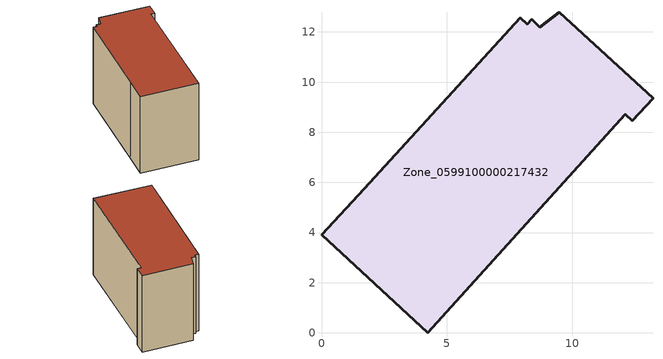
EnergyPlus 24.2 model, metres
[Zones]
Zone_0599100000217432
 floor ground (C_G): 8.71,12.19 9.48,12.79 13.23,9.36 12.41,8.47 12.13,8.72 4.23,0 0,3.9 1.7,5.74 7.94,12.57 8.21,12.32 8.38,12.51 z4.75
 wall outside (C_F): 8.38,12.51 8.21,12.32 7.94,12.57 1.7,5.74 0,3.9 4.23,0 12.13,8.72 12.41,8.47 13.23,9.36 9.48,12.79 8.71,12.19 8.38,12.51 z4.75:13.37
 roof outside (C_R): 9.48,12.79 8.71,12.19 8.38,12.51 8.21,12.32 7.94,12.57 1.7,5.74 0,3.9 4.23,0 12.13,8.72 12.41,8.47 13.23,9.36 z13.37
[BUILDING]
Pand.0599100000217432: North Axis=0; Terrain=City; Loads Convergence Tolerance Value=0.04; Temperature Convergence Tolerance Value=0.4; Solar Distribution=FullExterior; Maximum Number of Warmup Days=25; Minimum Number of Warmup Days=1
[Site:Location]
Rotterdam.The.Hague.AP_ZH_NLD Design_Conditions: Latitude=51.96; Longitude=4.45; Time Zone=1; Elevation=-4.5
[SITE:GROUNDTEMPERATURE:BUILDINGSURFACE]
18, 18, 18, 18, 18, 18, 18, 18, 18, 18, 18, 18
[MATERIAL] Thermal Absorptance=0.9; Solar Absorptance=0.7; Visible Absorptance=0.7
Name | Roughness | Thickness | Conductivity | Density | Specific Heat
G.TI.1975-1991 | MediumSmooth | 0.15 | 0.288461 | 540 | 1210
F.TI.1975-1991 | Rough | 0.3 | 0.230769 | 1920 | 840
R.TI.1975-1991 | MediumRough | 0.2 | 0.153846 | 1500 | 1000
[CONSTRUCTION]
C_G: G.TI.1975-1991
C_F: F.TI.1975-1991
C_R: R.TI.1975-1991
[ZONE]
Zone_0599100000217432: Type=1; Multiplier=1; Ceiling Height=Autocalculate; Volume=Autocalculate; Floor Area=autocalculate; Part of Total Floor Area=Yes
[ZONEINFILTRATION:DESIGNFLOWRATE]
Infil_Zone_0599100000217432: Zone or ZoneList or Space or SpaceList=Zone_0599100000217432; Schedule=AlwaysOn; Design Flow Rate Calculation Method=Flow/Area; Flow Rate per Floor Area=0.003; Constant Term Coefficient=1; Temperature Term Coefficient=0; Velocity Term Coefficient=0; Velocity Squared Term Coefficient=0
[HVACTEMPLATE:ZONE:IDEALLOADSAIRSYSTEM]
Zone_0599100000217432: Maximum Heating Supply Air Temperature=50; Minimum Cooling Supply Air Temperature=13; Maximum Heating Supply Air Humidity Ratio=0.0156; Minimum Cooling Supply Air Humidity Ratio=0.0077; Heating Limit=NoLimit; Cooling Limit=NoLimit; Dehumidification Control Type=ConstantSensibleHeatRatio; Cooling Sensible Heat Ratio=0.7; Dehumidification Setpoint=60; Humidification Control Type=None; Humidification Setpoint=30; Outdoor Air Method=None; Outdoor Air Flow Rate per Person=0.00944; Outdoor Air Flow Rate per Zone Floor Area=0; Outdoor Air Flow Rate per Zone=0; Demand Controlled Ventilation Type=None; Outdoor Air Economizer Type=NoEconomizer; Heat Recovery Type=None; Sensible Heat Recovery Effectiveness=0.7; Latent Heat Recovery Effectiveness=0.65
[ZONECONTROL:THERMOSTAT]
ThermostatControl_Zone_0599100000217432: Zone or ZoneList=Zone_0599100000217432; Control Type Schedule=DualSetpointControlType; Control 1=Thermostat_Zone_0599100000217432; Temperature Difference Between Cutout And Setpoint=0
[THERMOSTATSETPOINT:DUALSETPOINT]
Thermostat_Zone_0599100000217432: Heating Setpoint Temperature Schedule=HeatingSetpoint_Zone_0599100000217432; Cooling Setpoint Temperature Schedule=CoolingSetpoint_Zone_0599100000217432
[SCHEDULE:COMPACT]
HeatingSetpoint_Zone_0599100000217432: Through: 12/31, For: AllDays, Until: 24:00, 21
CoolingSetpoint_Zone_0599100000217432: Through: 12/31, For: AllDays, Until: 24:00, 24
DualSetpointControlType: Through: 12/31, For: AllDays, Until: 24:00, 4
AlwaysOn: Through: 12/31, For: AllDays, Until: 24:00, 1
